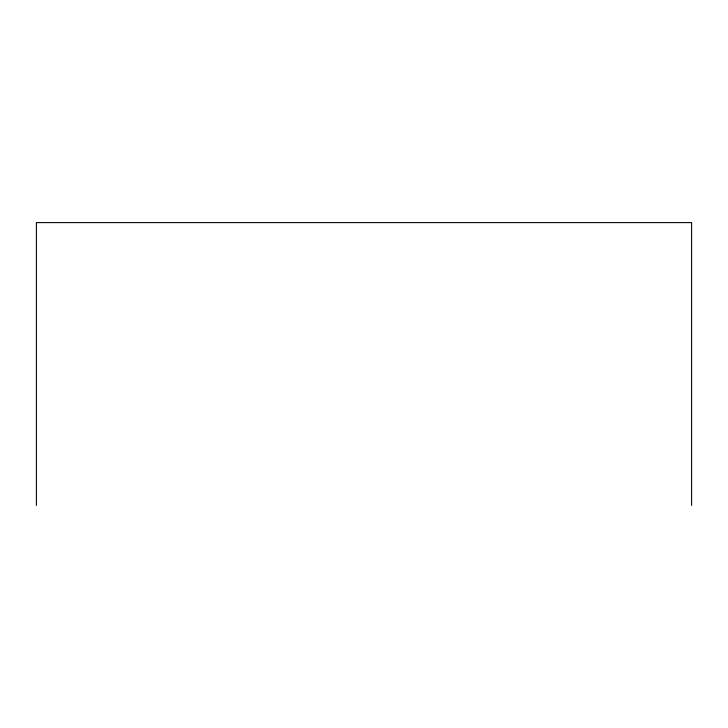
<?xml version="1.0" encoding="UTF-8"?>
<svg xmlns="http://www.w3.org/2000/svg" width="728" height="728" viewBox="0 0 728 728"><rect width="100%" height="100%" fill="white"/><g stroke="black" fill="none" stroke-linecap="round" stroke-linejoin="round"><path stroke-width="1.09" d="M691.6 505.396L691.6 222.604L36.4 222.604L36.4 505.396"/></g></svg>
